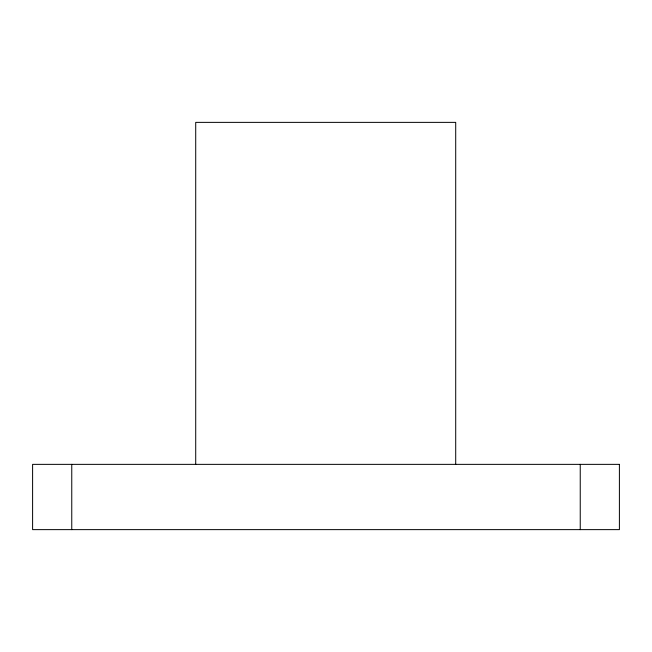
<?xml version="1.0" encoding="UTF-8"?>
<svg xmlns="http://www.w3.org/2000/svg" width="652" height="652" viewBox="0 0 652 652"><rect width="100%" height="100%" fill="white"/><g stroke="black" fill="none" stroke-linecap="round" stroke-linejoin="round"><path stroke-width="0.98" d="M580.239 464.363L580.239 529.628M455.707 464.363L455.707 122.372L195.714 122.372L195.714 464.363M71.761 464.363L71.761 529.628M619.4 464.363L32.6 464.363L32.6 529.628L619.4 529.628L619.4 464.363"/></g></svg>
